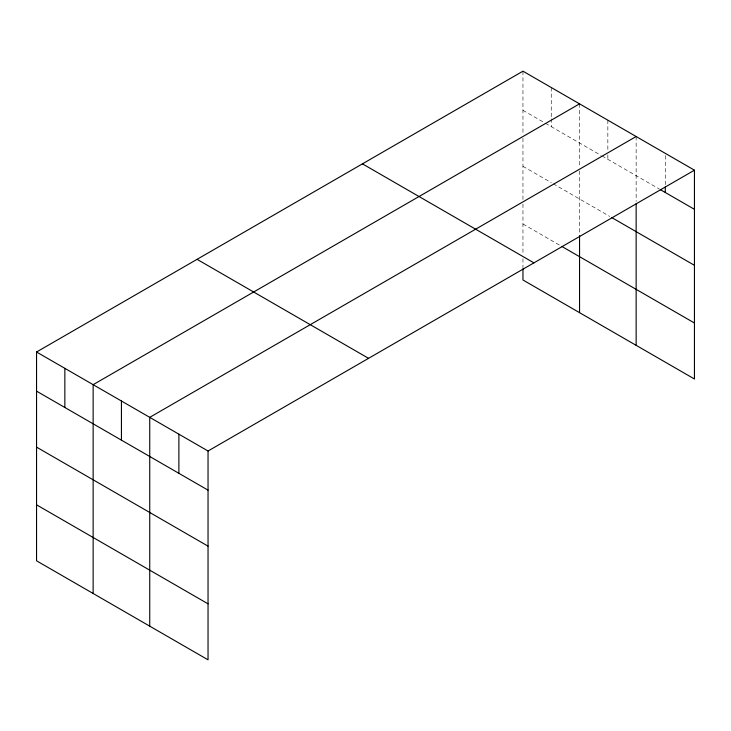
<?xml version="1.0" encoding="UTF-8"?>
<svg xmlns="http://www.w3.org/2000/svg" width="731" height="731" viewBox="0 0 731 731"><rect width="100%" height="100%" fill="white"/><g stroke="black" fill="none" stroke-linecap="round" stroke-linejoin="round"><path stroke-width="0.55" stroke-dasharray="3.65 2.74" d="M522.957 110.317L544.421 122.717M545.399 123.274L601.019 155.383M601.988 155.95L659.463 189.128M522.957 166.312L551.256 182.649M553.203 183.773L609.8 216.449M522.957 223.997L561.015 245.963M665.292 155.593L665.292 184.669M636.144 136.523L636.144 201.427M607.845 120.186L607.845 150.385M607.845 154.853L607.845 159.331M579.546 103.848L579.546 167.627M579.546 170.99L579.546 233.372M551.256 87.51L551.256 117.709M551.256 118.824L551.256 126.655M522.957 71.181L522.957 133.837M522.957 138.314L522.957 199.59M522.957 204.031L522.957 254.233M522.957 258.71L522.957 267.674"/><path stroke-width="1.1" d="M36.55 352.004L208.043 451.009L208.043 659.819L36.55 560.814L36.55 352.004L522.957 71.181L694.45 170.186L694.45 378.996L522.957 279.991L522.957 268.789M579.546 103.848L93.139 384.68L93.139 593.49M636.144 136.523L149.736 417.346L149.736 626.156M208.043 451.009L694.45 170.186M660.44 189.694L694.45 209.331M611.746 217.573L694.45 265.316M561.984 246.53L694.45 323.011M362.439 163.854L533.932 262.858M197.068 259.331L368.561 358.336M36.55 391.149L208.043 490.154M36.55 447.134L208.043 546.148M36.55 504.819L208.043 603.833M665.292 186.908L665.292 192.5M636.144 203.666L636.144 345.334M579.546 235.592L579.546 312.658M178.885 434.177L178.885 473.322M121.437 401.008L121.437 440.153M64.849 368.342L64.849 407.478"/></g></svg>
